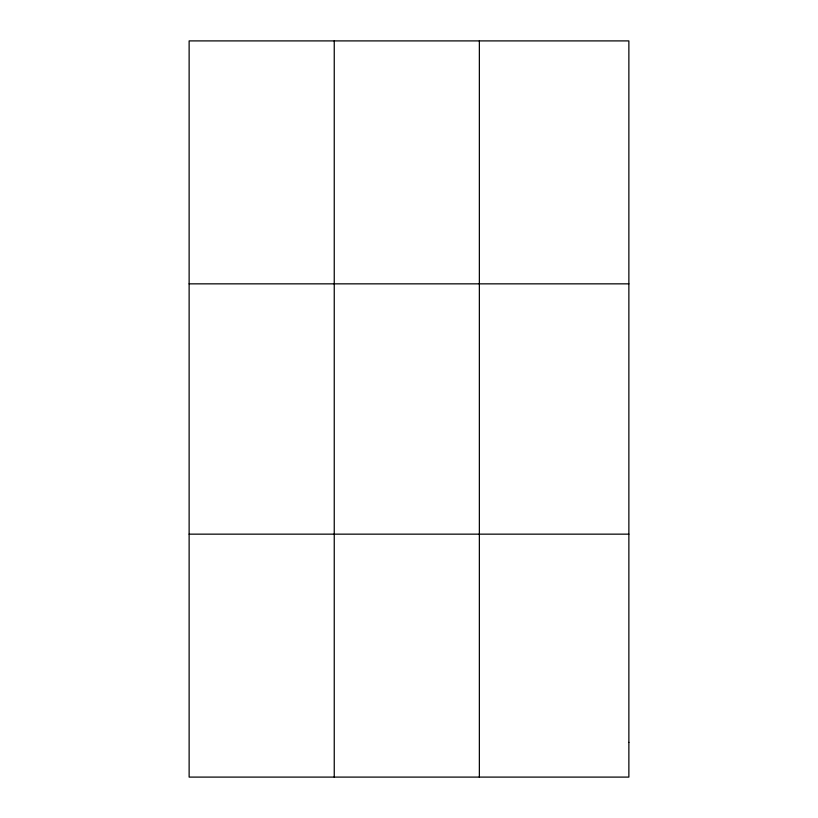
<?xml version="1.0" encoding="UTF-8"?>
<svg xmlns="http://www.w3.org/2000/svg" width="818" height="818" viewBox="0 0 818 818"><rect width="100%" height="100%" fill="white"/><g stroke="black" fill="none" stroke-linecap="round" stroke-linejoin="round"><path stroke-width="1.23" d="M334.245 777.1L334.245 40.9M479.358 777.1L479.358 40.9M189.132 283.846L628.868 283.846M189.132 534.154L628.868 534.154M628.868 742.396L628.868 777.1L189.132 777.1L189.132 40.9L628.868 40.9L628.868 742.396"/></g></svg>
